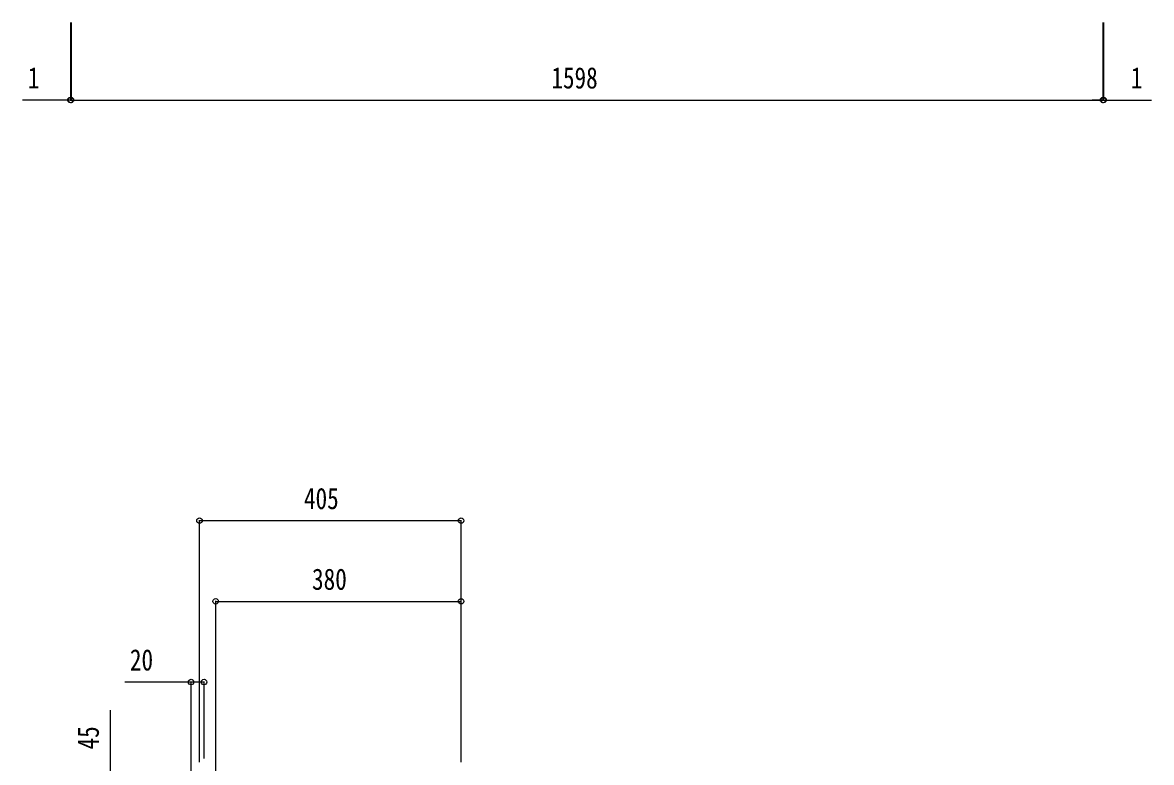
# Model space of a CAD drawing. Units: millimetres, scale not verified. Extents: x -4205 to 4205, y -2970 to 2970.
# Drawn here: x -1079 to 669, y -1176 to -30 of the extents above; entities that cross this region are included whole.
import ezdxf
from ezdxf.enums import TextEntityAlignment as Align

# ---------------------------------------------------------------- set-up
doc = ezdxf.new("R2010")
doc.units = ezdxf.units.MM
doc.header["$LTSCALE"] = 20
doc.layers.add('0-5_YKK_D', color=6, linetype='Continuous')
doc.styles.add('ＭＳ ゴシック', font='')
doc.styles.get('ＭＳ ゴシック').set_extended_font_data('MS Gothic')

msp = doc.modelspace()

# ---------------------------------------------------------------- linework, layer by layer
at = {"layer": '0-5_YKK_D'}
for p, q in [((-1004.98, -30), (-1004.98, -151)), ((-1003.98, -30), (-1003.98, -151)), ((-1003.98, -30), (-1003.98, -151)), ((594.02, -30), (594.02, -151)), ((594.02, -30), (594.02, -151)), ((595.02, -30), (595.02, -151)), ((-1004.98, -150), (-1078.98, -150)), ((-1003.98, -150), (-1004.98, -150)), ((-1003.98, -150), (-986.98, -150)), ((-1003.98, -150), (594.02, -150)), ((594.02, -150), (577.02, -150)), ((594.02, -150), (595.02, -150)), ((595.02, -150), (669.02, -150)), ((-804.98, -1175.6), (-804.98, -800.6)), ((-399.98, -801.6), (-804.98, -801.6)), ((-399.98, -1175.6), (-399.98, -800.6)), ((-779.98, -1194), (-779.98, -925.6)), ((-399.98, -1175.6), (-399.98, -925.6)), ((-779.98, -926.6), (-399.98, -926.6)), ((-817.98, -1242), (-817.98, -1050.6)), ((-797.98, -1169.97), (-797.98, -1050.6))]:
    msp.add_line(p, q, dxfattribs=at)
for points in [[(-797.98, -1051.6), (-817.98, -1051.6), (-920.78, -1051.6)], [(-942.98, -1243), (-942.98, -1198), (-942.98, -1095.2)]]:
    msp.add_lwpolyline(points, dxfattribs=at)
for centre in [(-1004.98, -150), (-1003.98, -150), (-1003.98, -150), (594.02, -150), (594.02, -150), (595.02, -150), (-804.98, -801.6), (-399.98, -801.6), (-779.98, -926.6), (-399.98, -926.6), (-817.98, -1051.6), (-797.98, -1051.6)]:
    msp.add_circle(centre, 4.25, dxfattribs=at)

# ---------------------------------------------------------------- texts
at = {"layer": '0-5_YKK_D', "style": 'ＭＳ ゴシック', "width": 0.8}
for s, p in [('1', (-1070.98, -142)), ('1598', (-260.18, -142)), ('1', (637.02, -142)), ('405', (-643.28, -793.6)), ('380', (-630.78, -918.6)), ('20', (-912.78, -1043.6))]:
    msp.add_text(s, height=32.99, dxfattribs=at).set_placement(p, align=Align.BOTTOM_LEFT)
msp.add_text('45', height=32.99, rotation=90, dxfattribs=at).set_placement((-950.98, -1156), align=Align.BOTTOM_LEFT)

doc.saveas('drawing.dxf')
